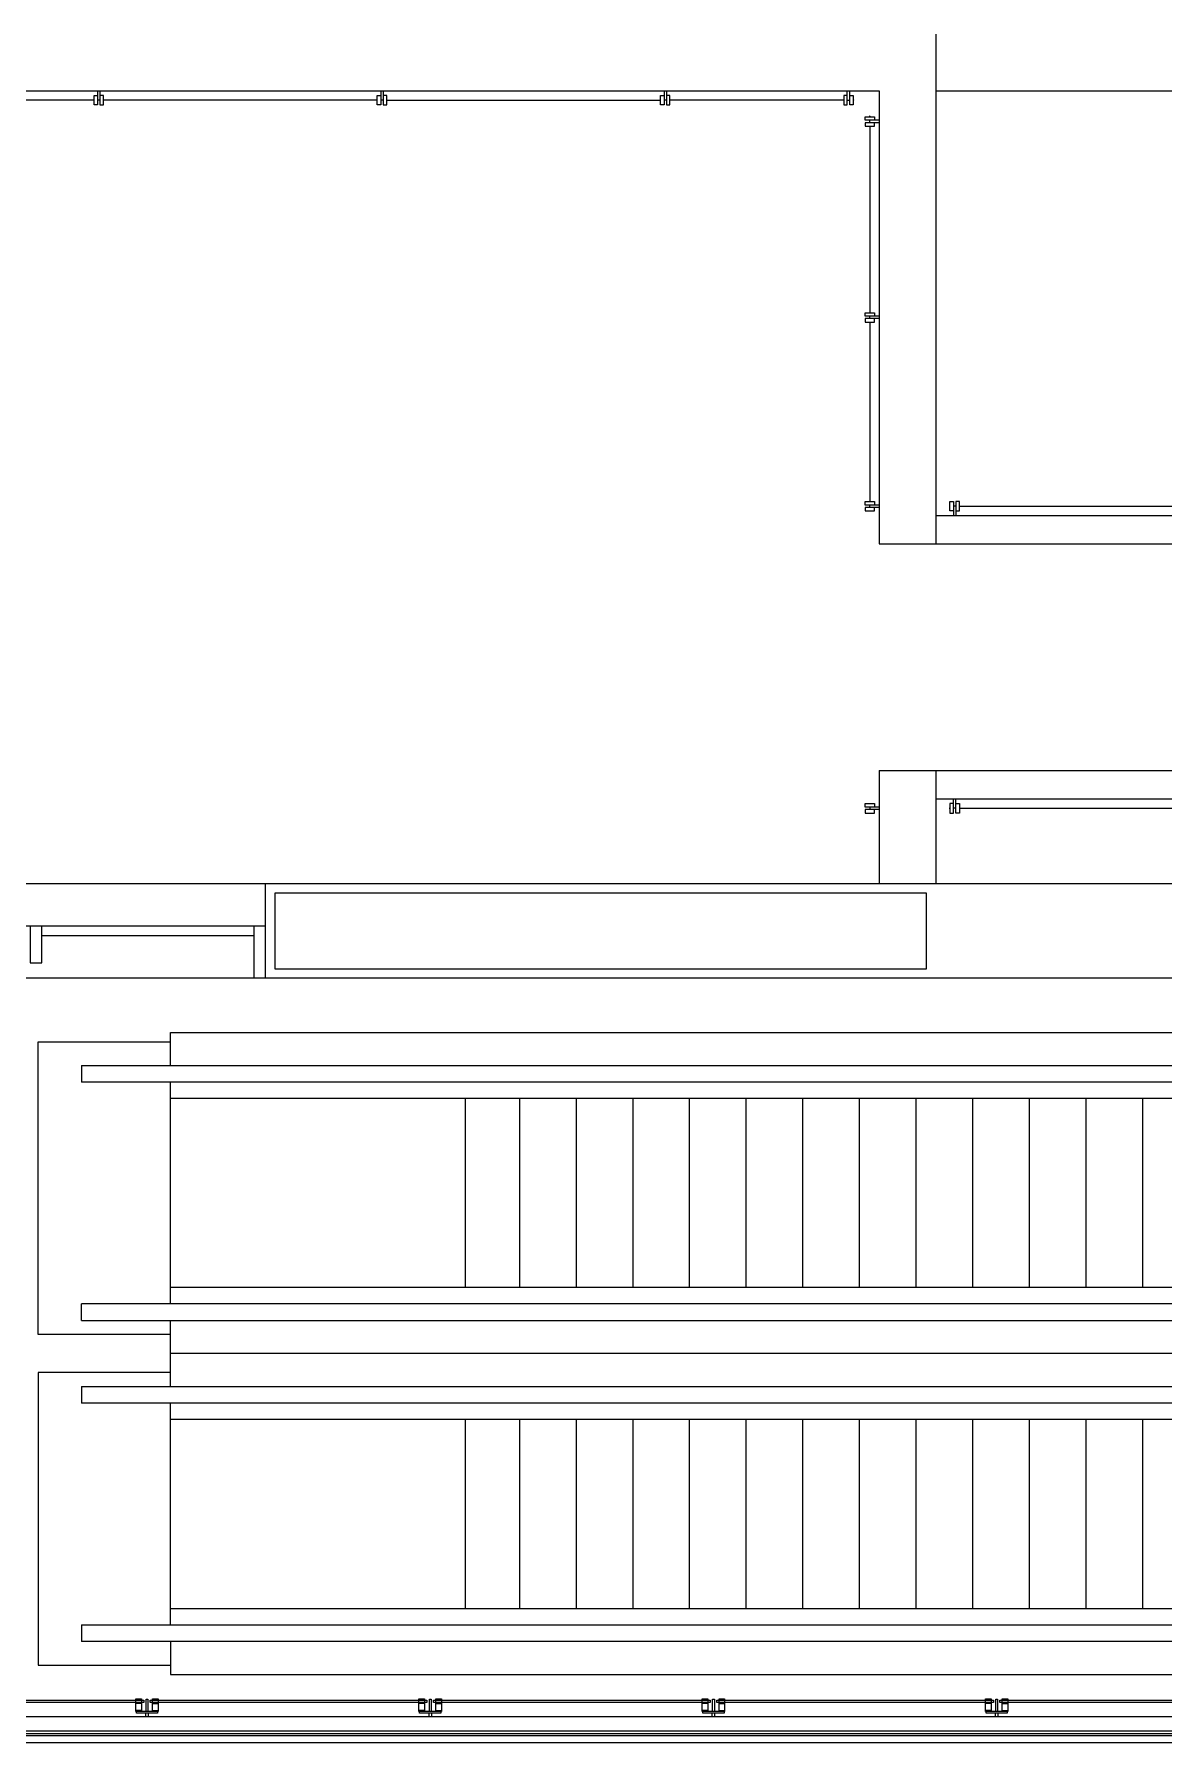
# Model space of a CAD drawing. Header units: inches. Extents: x -3410 to 5259, y -1080 to 3208.
# Drawn here: x 938.3 to 1177.6, y 2806.8 to 3168.8 of the extents above; entities that cross this region are included whole.
import ezdxf

# ---------------------------------------------------------------- set-up
doc = ezdxf.new("R2010")
doc.units = ezdxf.units.IN
doc.header["$LTSCALE"] = 48
doc.header["$MEASUREMENT"] = 0
doc.layers.add('Venue-Walls and Doors', color=7, linetype='Continuous', lineweight=5)

msp = doc.modelspace()

# ---------------------------------------------------------------- linework, layer by layer
at = {"layer": 'Venue-Walls and Doors', "linetype": 'Continuous'}
for p, q in [((1129.28, 3168.75), (1129.28, 3060.75)), ((834.63, 3156.75), (1117.28, 3156.75)), ((951.71, 3156.75), (951.71, 3153.75)), ((952.21, 3156.75), (952.21, 3153.75)), ((1011.71, 3156.75), (1011.71, 3153.75)), ((1012.21, 3156.75), (1012.21, 3153.75)), ((1071.71, 3156.75), (1071.71, 3153.75)), ((1072.21, 3156.75), (1072.21, 3153.75)), ((1117.28, 3156.75), (1117.28, 3060.75)), ((1129.28, 3156.75), (1488.78, 3156.75)), ((950.96, 3154.75), (892.96, 3154.75)), ((952.21, 3154.75), (951.71, 3154.75)), ((1010.96, 3154.75), (952.96, 3154.75)), ((1012.21, 3154.75), (1011.71, 3154.75)), ((1012.96, 3154.75), (1070.96, 3154.75)), ((1072.21, 3154.75), (1071.71, 3154.75)), ((1109.78, 3154.75), (1072.96, 3154.75)), ((1110.53, 3154.75), (1111.03, 3154.75)), ((1117.28, 3150.5), (1114.28, 3150.5)), ((1117.28, 3150), (1114.28, 3150)), ((1115.28, 3150), (1115.28, 3150.5)), ((1115.28, 3149.25), (1115.28, 3109.75)), ((1117.28, 3109), (1114.28, 3109)), ((1117.28, 3108.5), (1114.28, 3108.5)), ((1115.28, 3108.5), (1115.28, 3109)), ((1115.28, 3107.75), (1115.28, 3069.75)), ((1133.03, 3069.75), (1133.03, 3066.75)), ((1133.53, 3069.75), (1133.53, 3066.75)), ((1117.28, 3069), (1114.28, 3069)), ((1117.28, 3068.5), (1114.28, 3068.5)), ((1115.28, 3068.5), (1115.28, 3069)), ((1129.28, 3066.75), (1488.78, 3066.75)), ((1133.53, 3068.75), (1133.03, 3068.75)), ((1134.28, 3068.75), (1188.03, 3068.75)), ((1117.28, 3060.75), (1500.78, 3060.75)), ((1117.28, 3012.75), (1117.28, 2988.75)), ((1117.28, 3012.75), (1500.78, 3012.75)), ((1129.28, 3012.75), (1129.28, 2988.75)), ((1117.28, 3005), (1114.28, 3005)), ((1117.28, 3004.5), (1114.28, 3004.5)), ((1115.28, 3005), (1115.28, 3004.5)), ((1129.28, 3006.75), (1488.78, 3006.75)), ((1133.53, 3004.75), (1133.03, 3004.75)), ((1134.28, 3004.75), (1188.03, 3004.75)), ((1795.43, 2988.75), (822.63, 2988.75)), ((987.28, 2968.75), (987.28, 2988.75)), ((987.28, 2979.75), (831.63, 2979.75)), ((984.78, 2979.75), (984.78, 2968.75)), ((984.78, 2977.75), (939.9, 2977.75)), ((1183.03, 2968.75), (831.63, 2968.75)), ((939.13, 2893.26), (939.13, 2955.25)), ((939.13, 2955.25), (967.13, 2955.25)), ((967.13, 2957.25), (1675.01, 2957.25)), ((967.13, 2950.25), (967.13, 2957.25)), ((948.26, 2950.25), (1665.88, 2950.25)), ((948.26, 2950.25), (948.26, 2946.75)), ((1665.88, 2946.75), (948.26, 2946.75)), ((967.13, 2899.74), (967.13, 2946.75)), ((1647.01, 2943.25), (967.13, 2943.25)), ((1029.63, 2903.25), (1029.63, 2943.25)), ((1041.13, 2903.24), (1041.13, 2943.24)), ((1053.13, 2903.24), (1053.13, 2943.24)), ((1065.13, 2903.24), (1065.13, 2943.24)), ((1077.13, 2903.24), (1077.13, 2943.24)), ((1089.13, 2903.24), (1089.13, 2943.24)), ((1101.13, 2903.24), (1101.13, 2943.24)), ((1113.13, 2903.24), (1113.13, 2943.24)), ((1125.13, 2903.24), (1125.13, 2943.24)), ((1137.13, 2903.24), (1137.13, 2943.24)), ((1149.13, 2903.24), (1149.13, 2943.24)), ((1161.13, 2903.24), (1161.13, 2943.24)), ((1173.13, 2903.24), (1173.13, 2943.24)), ((1647.01, 2903.24), (967.13, 2903.24)), ((1665.88, 2899.74), (948.26, 2899.75)), ((948.26, 2896.25), (948.26, 2899.75)), ((948.26, 2896.25), (1665.88, 2896.24)), ((967.13, 2882.25), (967.13, 2896.24)), ((967.13, 2893.26), (939.13, 2893.26)), ((1675.01, 2889.26), (967.13, 2889.26)), ((967.13, 2885.26), (939.13, 2885.26)), ((939.13, 2885.26), (939.13, 2823.25)), ((948.26, 2882.25), (1665.88, 2882.25)), ((948.26, 2882.25), (948.26, 2878.75)), ((1665.88, 2878.75), (948.26, 2878.75)), ((967.13, 2831.75), (967.13, 2878.75)), ((1647.01, 2875.25), (967.13, 2875.25)), ((1029.63, 2835.25), (1029.63, 2875.25)), ((1041.13, 2835.24), (1041.13, 2875.24)), ((1053.13, 2835.24), (1053.13, 2875.24)), ((1065.13, 2835.24), (1065.13, 2875.24)), ((1077.13, 2835.24), (1077.13, 2875.24)), ((1089.13, 2835.24), (1089.13, 2875.24)), ((1101.13, 2835.24), (1101.13, 2875.24)), ((1113.13, 2835.24), (1113.13, 2875.24)), ((1125.13, 2835.24), (1125.13, 2875.24)), ((1137.13, 2835.24), (1137.13, 2875.24)), ((1149.13, 2835.24), (1149.13, 2875.24)), ((1161.13, 2835.24), (1161.13, 2875.24)), ((1173.13, 2835.24), (1173.13, 2875.24)), ((967.13, 2835.25), (1647.01, 2835.25)), ((948.26, 2831.75), (1665.88, 2831.75)), ((948.26, 2831.75), (948.26, 2828.25)), ((1665.88, 2828.25), (948.26, 2828.25)), ((939.13, 2823.25), (967.13, 2823.25)), ((959.79, 2813.4), (959.79, 2816.09)), ((959.79, 2816.09), (960.98, 2816.09)), ((960.98, 2815.9), (959.79, 2815.9)), ((960.98, 2815.28), (959.79, 2815.28)), ((960.98, 2815.09), (959.79, 2815.09)), ((960.98, 2813.59), (959.79, 2813.59)), ((964.54, 2813.4), (959.79, 2813.4)), ((959.92, 2813.03), (959.92, 2813.4)), ((964.42, 2813.03), (959.92, 2813.03)), ((960.98, 2816.09), (960.98, 2813.4)), ((961.92, 2812.28), (961.92, 2813.03)), ((961.98, 2813.4), (961.98, 2816.03)), ((961.98, 2816.03), (962.36, 2816.03)), ((962.36, 2816.03), (962.36, 2813.4)), ((962.42, 2813.03), (962.42, 2812.28)), ((963.36, 2813.4), (963.36, 2816.09)), ((963.36, 2816.09), (964.54, 2816.09)), ((963.36, 2815.9), (964.54, 2815.9)), ((963.36, 2815.28), (964.54, 2815.28)), ((963.36, 2815.09), (964.54, 2815.09)), ((963.36, 2813.59), (964.54, 2813.59)), ((964.42, 2813.4), (964.42, 2813.03)), ((964.54, 2816.09), (964.54, 2813.4)), ((1019.79, 2813.4), (1019.79, 2816.09)), ((1019.79, 2816.09), (1020.98, 2816.09)), ((1020.98, 2815.9), (1019.79, 2815.9)), ((1020.98, 2815.28), (1019.79, 2815.28)), ((1020.98, 2815.09), (1019.79, 2815.09)), ((1020.98, 2813.59), (1019.79, 2813.59)), ((1024.54, 2813.4), (1019.79, 2813.4)), ((1019.92, 2813.03), (1019.92, 2813.4)), ((1024.42, 2813.03), (1019.92, 2813.03)), ((1020.98, 2816.09), (1020.98, 2813.4)), ((1021.92, 2812.28), (1021.92, 2813.03)), ((1021.98, 2813.4), (1021.98, 2816.03)), ((1021.98, 2816.03), (1022.36, 2816.03)), ((1022.36, 2816.03), (1022.36, 2813.4)), ((1022.42, 2813.03), (1022.42, 2812.28)), ((1023.36, 2813.4), (1023.36, 2816.09)), ((1023.36, 2816.09), (1024.54, 2816.09)), ((1023.36, 2815.9), (1024.54, 2815.9)), ((1023.36, 2815.28), (1024.54, 2815.28)), ((1023.36, 2815.09), (1024.54, 2815.09)), ((1023.36, 2813.59), (1024.54, 2813.59)), ((1024.42, 2813.4), (1024.42, 2813.03)), ((1024.54, 2816.09), (1024.54, 2813.4)), ((1079.79, 2813.4), (1079.79, 2816.09)), ((1079.79, 2816.09), (1080.98, 2816.09)), ((1080.98, 2815.9), (1079.79, 2815.9)), ((1080.98, 2815.28), (1079.79, 2815.28)), ((1080.98, 2815.09), (1079.79, 2815.09)), ((1080.98, 2813.59), (1079.79, 2813.59)), ((1084.54, 2813.4), (1079.79, 2813.4)), ((1079.92, 2813.03), (1079.92, 2813.4)), ((1084.42, 2813.03), (1079.92, 2813.03)), ((1080.98, 2816.09), (1080.98, 2813.4)), ((1081.92, 2812.28), (1081.92, 2813.03)), ((1081.98, 2813.4), (1081.98, 2816.03)), ((1081.98, 2816.03), (1082.36, 2816.03)), ((1082.36, 2816.03), (1082.36, 2813.4)), ((1082.42, 2813.03), (1082.42, 2812.28)), ((1083.36, 2813.4), (1083.36, 2816.09)), ((1083.36, 2816.09), (1084.54, 2816.09)), ((1083.36, 2815.9), (1084.54, 2815.9)), ((1083.36, 2815.28), (1084.54, 2815.28)), ((1083.36, 2815.09), (1084.54, 2815.09)), ((1083.36, 2813.59), (1084.54, 2813.59)), ((1084.42, 2813.4), (1084.42, 2813.03)), ((1084.54, 2816.09), (1084.54, 2813.4)), ((1139.79, 2813.4), (1139.79, 2816.09)), ((1139.79, 2816.09), (1140.98, 2816.09)), ((1140.98, 2815.9), (1139.79, 2815.9)), ((1140.98, 2815.28), (1139.79, 2815.28)), ((1140.98, 2815.09), (1139.79, 2815.09)), ((1140.98, 2813.59), (1139.79, 2813.59)), ((1144.54, 2813.4), (1139.79, 2813.4)), ((1139.92, 2813.03), (1139.92, 2813.4)), ((1144.42, 2813.03), (1139.92, 2813.03)), ((1140.98, 2816.09), (1140.98, 2813.4)), ((1141.92, 2812.28), (1141.92, 2813.03)), ((1141.98, 2813.4), (1141.98, 2816.03)), ((1141.98, 2816.03), (1142.36, 2816.03)), ((1142.36, 2816.03), (1142.36, 2813.4)), ((1142.42, 2813.03), (1142.42, 2812.28)), ((1143.36, 2813.4), (1143.36, 2816.09)), ((1143.36, 2816.09), (1144.54, 2816.09)), ((1143.36, 2815.9), (1144.54, 2815.9)), ((1143.36, 2815.28), (1144.54, 2815.28)), ((1143.36, 2815.09), (1144.54, 2815.09)), ((1143.36, 2813.59), (1144.54, 2813.59)), ((1144.42, 2813.4), (1144.42, 2813.03)), ((1144.54, 2816.09), (1144.54, 2813.4)), ((1628.26, 2809.27), (843.16, 2809.27)), ((1625.25, 2812.28), (846.16, 2812.28)), ((1630.75, 2806.78), (840.66, 2806.78)), ((1629.25, 2808.28), (842.16, 2808.28)), ((842.63, 2808.75), (1628.78, 2808.75))]:
    msp.add_line(p, q, dxfattribs=at)
at = {"layer": 'Venue-Walls and Doors', "linetype": 'Continuous', "flags": 128}
for points in [[(1110.53, 3155.75), (1109.78, 3155.75), (1109.78, 3153.75), (1110.53, 3153.75), (1110.53, 3156.75)], [(1111.03, 3155.75), (1111.78, 3155.75), (1111.78, 3153.75), (1111.03, 3153.75), (1111.03, 3156.75)], [(951.71, 3153.75), (950.96, 3153.75), (950.96, 3155.75), (951.71, 3155.75)], [(952.21, 3153.75), (952.96, 3153.75), (952.96, 3155.75), (952.21, 3155.75)], [(1011.71, 3153.75), (1010.96, 3153.75), (1010.96, 3155.75), (1011.71, 3155.75)], [(1012.21, 3153.75), (1012.96, 3153.75), (1012.96, 3155.75), (1012.21, 3155.75)], [(1071.71, 3153.75), (1070.96, 3153.75), (1070.96, 3155.75), (1071.71, 3155.75)], [(1072.21, 3153.75), (1072.96, 3153.75), (1072.96, 3155.75), (1072.21, 3155.75)], [(1114.28, 3150.5), (1114.28, 3151.25), (1116.28, 3151.25), (1116.28, 3150.5)], [(1114.28, 3150), (1114.28, 3149.25), (1116.28, 3149.25), (1116.28, 3150)], [(1114.28, 3109), (1114.28, 3109.75), (1116.28, 3109.75), (1116.28, 3109)], [(1114.28, 3108.5), (1114.28, 3107.75), (1116.28, 3107.75), (1116.28, 3108.5)], [(1114.28, 3069), (1114.28, 3069.75), (1116.28, 3069.75), (1116.28, 3069)], [(1133.03, 3067.75), (1132.28, 3067.75), (1132.28, 3069.75), (1133.03, 3069.75)], [(1133.53, 3067.75), (1134.28, 3067.75), (1134.28, 3069.75), (1133.53, 3069.75)], [(1114.28, 3068.5), (1114.28, 3067.75), (1116.28, 3067.75), (1116.28, 3068.5)], [(1114.28, 3005), (1114.28, 3005.75), (1116.28, 3005.75), (1116.28, 3005)], [(1114.28, 3004.5), (1114.28, 3003.75), (1116.28, 3003.75), (1116.28, 3004.5)], [(1133.03, 3005.75), (1132.28, 3005.75), (1132.28, 3003.75), (1133.03, 3003.75), (1133.03, 3006.75)], [(1133.53, 3005.75), (1134.28, 3005.75), (1134.28, 3003.75), (1133.53, 3003.75), (1133.53, 3006.75)], [(937.4, 2979.75), (937.4, 2972), (939.9, 2972), (939.9, 2979.75)], [(967.13, 2828.25), (967.13, 2821.25), (1625.25, 2821.25)]]:
    msp.add_lwpolyline(points, dxfattribs=at)
for points in [[(1127.28, 2986.75), (989.28, 2986.75), (989.28, 2970.75), (1127.28, 2970.75)], [(902.86, 2815.84), (961.48, 2815.84), (961.48, 2815.34), (902.86, 2815.34)], [(962.86, 2815.84), (1021.48, 2815.84), (1021.48, 2815.34), (962.86, 2815.34)], [(1022.86, 2815.84), (1081.48, 2815.84), (1081.48, 2815.34), (1022.86, 2815.34)], [(1082.86, 2815.84), (1141.48, 2815.84), (1141.48, 2815.34), (1082.86, 2815.34)], [(1142.86, 2815.84), (1201.48, 2815.84), (1201.48, 2815.34), (1142.86, 2815.34)]]:
    msp.add_lwpolyline(points, close=True, dxfattribs=at)
at = {"layer": 'Venue-Walls and Doors', "linetype": 'Continuous'}
for centre, start, end in [((1111.78, 3154.75), 270, 90), ((1115.28, 3151.25), 0, 180), ((1132.28, 3068.75), 90, 270), ((1132.28, 3004.75), 90, 270)]:
    msp.add_arc(centre, 0.125, start, end, dxfattribs=at)

doc.saveas('drawing.dxf')
